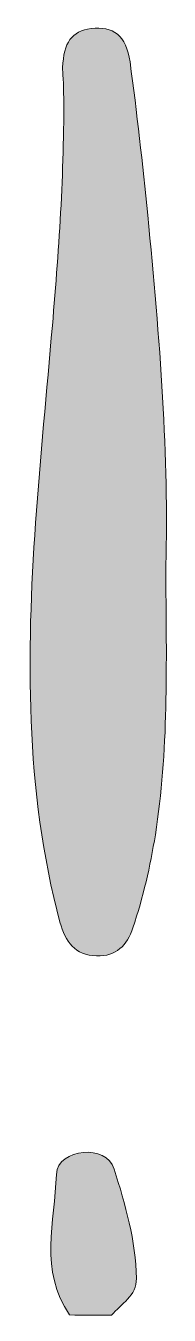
# Model space of a CAD drawing. Header units: inches. Extents: x 106 to 974, y -1026 to -54.
# Drawn here: x 509.8 to 521.1, y -1004 to -902.4 of the extents above; entities that cross this region are included whole.
import ezdxf

# ---------------------------------------------------------------- set-up
doc = ezdxf.new("R2010")
doc.units = ezdxf.units.IN
doc.header["$MEASUREMENT"] = 0
doc.layers.add('Layer 1', color=7, linetype='Continuous')

# ---------------------------------------------------------------- blocks, each defined once
blk = doc.blocks.new('block 2')
at = {"layer": 'Layer 1', "true_color": 0xffffff}
h = blk.add_hatch(color=7, dxfattribs=at)
h.dxf.hatch_style = 2
edge = h.paths.add_edge_path()
edge.add_spline(control_points=[(519.39, -917.36), (518.98, -913.33), (518.55, -909.3), (518, -905.29), (517.71, -903.2), (516.67, -902.45), (514.94, -902.67), (513.42, -902.87), (512.77, -903.75), (512.7, -905.74), (512.68, -906.18), (512.76, -906.62), (512.77, -907.05), (512.87, -913.41), (512.43, -919.74), (511.89, -926.07), (511.02, -936.43), (509.8, -946.77), (510.22, -957.19), (510.43, -962.56), (511.1, -967.87), (512.49, -973.07), (512.9, -974.61), (513.67, -975.66), (515.37, -975.72), (516.9, -975.76), (517.77, -974.9), (518.23, -973.5), (519.03, -971.11), (519.59, -968.67), (519.99, -966.18), (521.03, -959.66), (520.87, -953.09), (520.81, -944.93), (521.08, -936.76), (520.35, -927.05), (519.39, -917.36)], knot_values=[0, 0, 0, 0, 1, 1, 1, 2, 2, 2, 3, 3, 3, 4, 4, 4, 5, 5, 5, 6, 6, 6, 7, 7, 7, 8, 8, 8, 9, 9, 9, 10, 10, 10, 11, 11, 11, 12, 12, 12, 12], degree=3, periodic=1)
h = blk.add_hatch(color=7, dxfattribs=at)
h.dxf.hatch_style = 2
edge = h.paths.add_edge_path()
edge.add_spline(control_points=[(514.33, -991.2), (513.28, -991.3), (512.25, -991.88), (512.21, -992.93), (512.07, -996.66), (510.83, -1000.52), (513.25, -1004.01), (514.35, -1004.02), (515.44, -1004.02), (516.54, -1004.03), (517.29, -1003.13), (518.53, -1002.5), (518.5, -1001.13), (518.44, -998.16), (517.64, -995.32), (516.75, -992.52), (516.42, -991.48), (515.39, -991.11), (514.33, -991.2)], knot_values=[0, 0, 0, 0, 1, 1, 1, 2, 2, 2, 3, 3, 3, 4, 4, 4, 5, 5, 5, 6, 6, 6, 6], degree=3, periodic=1)
at = {"layer": 'Layer 1', "lineweight": 0}
for points, knots in [([(519.39, -917.36), (518.98, -913.33), (518.55, -909.3), (518, -905.29), (517.71, -903.2), (516.67, -902.45), (514.94, -902.67), (513.42, -902.87), (512.77, -903.75), (512.7, -905.74), (512.68, -906.18), (512.76, -906.62), (512.77, -907.05), (512.87, -913.41), (512.43, -919.74), (511.89, -926.07), (511.02, -936.43), (509.8, -946.77), (510.22, -957.19), (510.43, -962.56), (511.1, -967.87), (512.49, -973.07), (512.9, -974.61), (513.67, -975.66), (515.37, -975.72), (516.9, -975.76), (517.77, -974.9), (518.23, -973.5), (519.03, -971.11), (519.59, -968.67), (519.99, -966.18), (521.03, -959.66), (520.87, -953.09), (520.81, -944.93), (521.08, -936.76), (520.35, -927.05), (519.39, -917.36)], [0, 0, 0, 0, 1, 1, 1, 2, 2, 2, 3, 3, 3, 4, 4, 4, 5, 5, 5, 6, 6, 6, 7, 7, 7, 8, 8, 8, 9, 9, 9, 10, 10, 10, 11, 11, 11, 12, 12, 12, 12]), ([(514.33, -991.2), (513.28, -991.3), (512.25, -991.88), (512.21, -992.93), (512.07, -996.66), (510.83, -1000.52), (513.25, -1004.01), (514.35, -1004.02), (515.44, -1004.02), (516.54, -1004.03), (517.29, -1003.13), (518.53, -1002.5), (518.5, -1001.13), (518.44, -998.16), (517.64, -995.32), (516.75, -992.52), (516.42, -991.48), (515.39, -991.11), (514.33, -991.2)], [0, 0, 0, 0, 1, 1, 1, 2, 2, 2, 3, 3, 3, 4, 4, 4, 5, 5, 5, 6, 6, 6, 6])]:
    blk.add_open_spline(points, degree=3, knots=knots, dxfattribs=at)

msp = doc.modelspace()

# ---------------------------------------------------------------- block references
at = {"layer": 'Layer 1'}
msp.add_blockref('block 2', (0, 0), dxfattribs=at)

doc.saveas('drawing.dxf')
